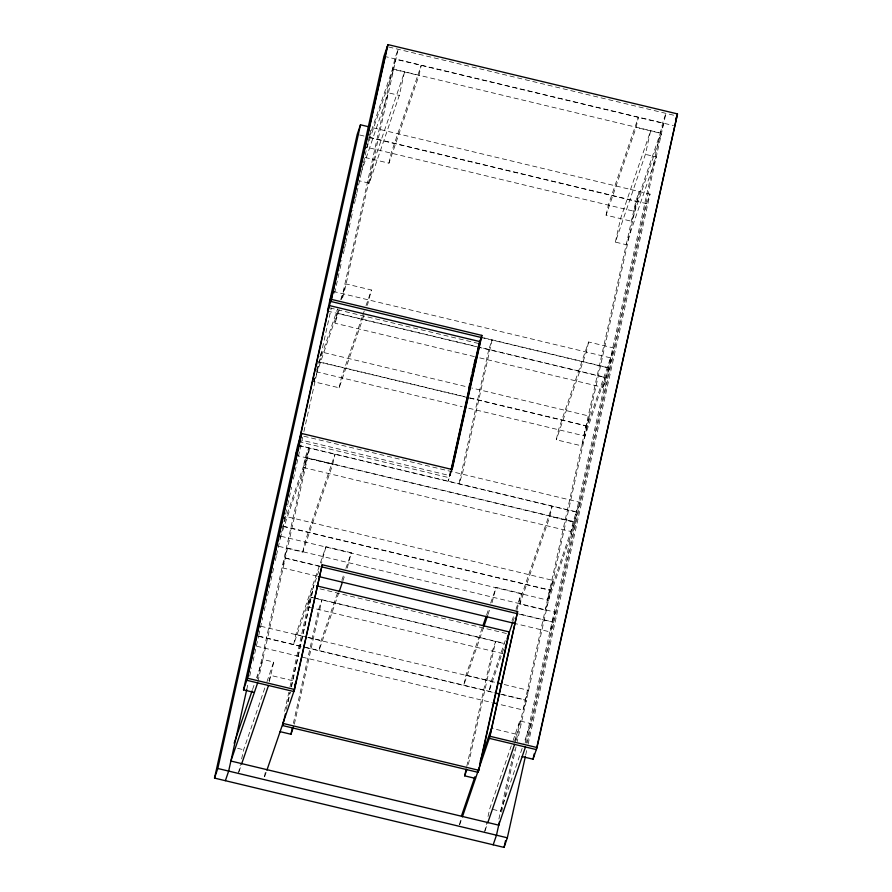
<?xml version="1.0" encoding="UTF-8"?>
<svg xmlns="http://www.w3.org/2000/svg" width="892" height="892" viewBox="0 0 892 892"><rect width="100%" height="100%" fill="white"/><g stroke="black" fill="none" stroke-linecap="round" stroke-linejoin="round"><path stroke-width="0.67" stroke-dasharray="4.46 3.34" d="M363.802 315.768L339.15 387.808L313.817 381.743L314.642 377.963M317.708 364.137L318.266 361.628L468.4 397.564M246.716 689.616L248.221 682.826M249.727 676.036L251.533 667.885M253.038 661.095L258.457 636.654M258.758 635.294L262.672 617.643M264.177 610.853L273.811 567.39M275.316 560.6L276.219 556.53M276.52 555.17L281.939 530.729M282.24 529.369L287.358 506.288M287.659 504.928L291.572 487.277M293.379 479.127L299.701 450.605M300.002 449.245L302.711 437.024M303.916 431.594L331.311 308.019M334.623 293.078L339.74 269.997M340.042 268.637L341.848 260.486M343.353 253.696L344.256 249.626M344.557 248.266L345.46 244.196M345.762 242.836L350.879 219.744M351.18 218.395L352.987 210.244M354.492 203.454L355.395 199.384M355.696 198.024L356.599 193.943M356.9 192.594L362.018 169.502M362.319 168.142L363.222 164.072M363.523 162.712L366.534 149.131M366.835 147.771L367.738 143.701M368.039 142.341L370.804 129.92M257.364 678.923L308.61 447.751L305.32 457.351L303.09 467.408L570.913 531.509L573.143 521.452L579.711 502.263L303.748 436.199M474.377 356.588L335.058 323.238L337.288 313.181L476.607 346.531M339.172 309.87L335.058 323.238M341.469 299.511L394.822 58.85L398.111 49.261L343.855 293.992L341.614 300.537M257.933 681.577L309.669 448.208L283.21 525.477M238.454 773.23L240.405 764.433M241.632 758.891L243.661 749.759L265.18 686.896M369.255 183.183L374.462 159.713L404.5 71.973L399.304 95.433L369.255 183.183L359.61 180.875M269.339 681.711L273.699 662.02L262.85 659.422L256.573 677.753M302.723 552.081L304.952 542.024L335.002 454.273L332.772 464.331L302.723 552.081L278.728 546.328M339.15 387.808L341.368 377.74L362.453 316.192M388.934 163.18L391.164 153.123L421.214 65.372L418.984 75.43L388.934 163.18L363.602 157.115M340.699 299.645L346.085 283.935L371.418 290L367.392 305.298M264.344 776.787L265.459 771.758M347.256 568.048L351.281 552.761L325.948 546.696L295.899 634.435L293.669 644.492L318.778 571.159M284.615 711.314L288.818 692.337M290.023 686.907L309.981 596.848L312.679 597.495M286.22 709.274L290 692.225M291.205 686.807L313.27 587.259M288.127 701.803L290.235 692.303M291.439 686.885L313.973 585.197M325.948 546.696L321.477 563.298M293.368 723.401L318.611 609.515L321.9 599.915L294.248 724.65M337.377 593.358L321.232 640.501L319.002 650.558L338.737 592.935M450.27 471.678L448.163 481.156L451.452 471.556M450.538 472.314L449.345 477.733L298.932 441.718M450.951 471.612L450.047 475.67L302.343 440.313M482.148 628.013L466.003 675.155L463.773 685.212L483.509 627.589M516.914 610.083L521.385 593.481L496.052 587.415L492.027 602.713M466.784 766.351L492.339 651.093L495.618 641.504L467.965 766.239M459.503 824.821L460.896 818.533M505.24 640.623L491.336 681.22L489.106 691.278L503.913 648.06M519.88 604.062L522.11 594.005L552.148 506.255L549.918 516.312L519.88 604.062L545.213 610.128L575.251 522.377L549.918 516.312M332.995 291.394L611.667 358.105L581.629 445.844L556.296 439.789L558.526 429.732L588.564 341.982L613.897 348.047L583.847 435.787L467.531 407.945M606.092 215.162L608.322 205.104L638.36 117.354L636.13 127.411L606.092 215.162L631.424 221.227L661.463 133.477L636.13 127.411M588.564 341.982L586.334 352.039L556.296 439.789M484.557 832.147L486.787 822.089M488.024 816.503L489.764 808.676L511.283 745.812M615.368 242.1L620.564 218.629L650.614 130.879L645.407 154.349L615.368 242.1L626.217 244.698L656.267 156.947L645.407 154.349M514.896 743.092L519.802 720.926L530.662 723.524L523.938 743.17M280.958 536.27L547.443 600.071L549.662 590.002L552.951 580.402L285.139 516.301L284.314 518.698M583.847 435.787L586.077 425.729L589.367 416.129L471.69 387.964M498.907 819.001L514.26 749.737M516.368 740.237L635.884 201.113L639.163 191.512L517.248 741.497M501.594 812.121L516.044 746.938M479.785 357.893L602.869 387.351L605.099 377.294L477.956 346.865M525.187 742.991L662.633 122.962L665.923 113.362L526.325 743.081M527.228 742.835L646.745 203.71L650.023 194.11L371.362 127.411M525.7 754.966L526.904 749.536M528.109 744.106L650.023 194.11M368.976 137.892L395.881 59.318L663.693 123.419L633.654 211.17L365.843 147.069M366.746 147.949L393.651 69.375L418.984 75.43M361.093 172.725L388.444 92.835L399.304 95.433M319.916 356.822L321.555 352.028L470.34 387.641M316.493 370.37L337.566 308.822M313.817 381.743L338.514 309.591M280.088 538.155L307.439 458.265L332.772 464.331M362.899 314.876L364.237 310.951M366.032 305.711L371.418 290M252.536 689.538L254.332 684.298M266.976 681.666L273.699 662.02M268.938 680.663L270.733 675.422L294.728 681.176M238.911 771.926L241.152 765.369M264.69 776.676L266.485 771.435M341.859 580.257L344.1 573.712M345.895 568.472L351.281 552.761M342.773 581.149L345.014 574.604M486.631 614.911L488.872 608.366M490.667 603.126L496.052 587.415M487.991 614.499L489.786 609.258M511.963 620.977L514.205 614.432M516 609.191L521.385 593.481M513.324 620.564L514.216 617.944M602.869 387.351L609.437 368.162L482.282 337.722M459.681 824.766L461.922 818.22M547.432 600.06L577.481 512.32L298.809 445.61M513.078 740.572L519.802 720.926M514.595 740.884L516.836 734.339L491.503 728.273M485.014 830.831L487.255 824.286M522.143 748.41L500.624 811.274L489.764 808.676M388.6 46.975L674.374 115.391M383.961 56.252L673.493 125.56M392.591 68.907L660.414 133.019M359.621 134.982L364.449 136.141M369.433 137.335L646.745 203.71M369.132 137.468L636.944 201.57M483.932 337.901L608.389 367.694M330.007 307.941L477.711 343.297M327.487 311.052L476.306 346.676M477.644 346.988L606.159 377.751M469.761 397.888L586.077 425.729M319.325 362.085L468.11 397.698M469.46 398.022L587.137 426.186M316.036 371.685L462.112 406.652M297.75 445.153L576.433 511.863M305.32 457.351L573.143 521.452M295.52 455.21L574.203 521.92M283.21 526.224L549.662 590.002M282.909 526.358L550.721 590.471M319.403 566.108L284.236 557.69L287.525 548.089L555.348 612.202L552.059 621.791L519.59 614.019M320.462 566.565L285.295 558.147L282.006 567.747L317.173 576.165M519.3 614.164L553.118 622.259L549.829 631.848L516.011 623.753M320.005 588.865L508.708 634.045M314.029 597.818L504.08 643.31M315.088 598.287L311.04 597.317L307.751 606.917L503.188 653.691M316.437 598.61L504.069 643.522M295.899 634.435L306.569 636.988M307.907 637.312L321.232 640.501M466.003 675.155L491.336 681.22M260.776 626.24L306.77 637.245M308.119 637.568L496.13 682.581M504.236 684.521L528.588 690.352L525.299 699.941L500.958 694.121M258.847 636.163L494.19 692.493M258.546 636.297L304.54 647.302M305.889 647.625L493.9 692.638M500.657 694.255L526.358 700.41L523.069 709.999L500.077 704.502M256.617 646.221L491.96 702.55M237.629 748.321L243.661 749.759M488.749 349.653L459.023 483.754L462.312 474.154L492.038 340.053L488.749 349.653"/><path stroke-width="1.34" d="M525.399 756.327L507.336 837.8L504.047 847.4L214.515 778.092L357.213 134.402L360.491 124.802L368.942 126.831M214.515 778.092L217.804 768.491L360.491 124.802M254.354 692.482L243.505 689.884L297.75 445.153L301.741 433.49L452.155 469.504L481.881 335.403L331.467 299.389L327.487 311.052L383.961 56.252L387.953 44.6L677.485 113.908L537.017 747.541L533.037 759.192L522.177 756.594M298.932 441.718L328.657 307.617M299.634 439.667L329.36 305.566L479.773 341.569L451.252 470.251M301.039 435.552L246.783 680.284L293.836 691.545L322.19 564.747L517.628 611.533L489.976 736.279L462.368 816.916M387.251 46.652L330.765 301.451L482.282 337.722M243.505 689.884L247.485 678.232L301.741 433.49M331.467 299.389L387.953 44.6M246.716 689.616L228.653 771.089L225.375 780.69M316.671 585.843L509.41 631.982L478.759 770.275L478.056 772.327L282.619 725.553L283.511 721.483M282.619 725.553L285.418 714.001M266.931 770.131L294.538 689.494L322.19 564.747M280.099 731.652L290.959 734.25L292.464 727.471M468.891 387.685L469.783 383.627M470.385 380.917L471.589 375.499M472.191 372.789L473.396 367.37M473.998 364.661L475.191 359.242M451.14 469.605L479.071 343.621M451.753 470.207L481.178 337.455M475.536 778.437L464.687 775.839L466.182 769.06M478.056 772.327L478.948 768.268M479.55 765.559L508.708 634.045M499.487 821.621L496.476 835.202L493.187 844.802M504.047 847.4L505.552 840.61M533.037 759.192L534.241 753.751M329.705 300.994L332.995 291.394M295.52 455.21L298.809 445.61M234.15 743.237L252.079 690.854M230.738 761.467L257.643 682.882M241.598 764.065L268.503 685.48M294.717 685.424L296.066 681.488M339.183 591.63L342.327 582.465M290.959 734.25L293.423 727.058M478.714 344.658L481.881 335.403M483.051 625.392L486.185 616.227M483.955 626.284L487.545 615.803M675.545 119.561L676.37 117.164M677.485 113.908L536.315 749.592L489.273 738.331L517.628 611.533M507.046 638.895L512.878 621.869M505.251 647.692L506.478 644.102M464.687 775.839L466.739 769.841M461.454 816.024L474.912 776.731M480.286 761.021L491.503 728.273M487.701 822.981L514.606 744.396M498.561 825.579L525.466 746.994M321.488 566.81L517.951 613.841M318.533 576.488L514.662 623.43M497.48 682.904L501.538 683.874M495.25 692.961L499.308 693.931M493.309 702.885L497.368 703.855M247.485 678.232L294.538 689.494M489.976 736.279L537.017 747.541M283.322 723.49L478.759 770.275M230.883 761.032L498.706 825.145M217.804 768.491L507.336 837.8"/></g></svg>
